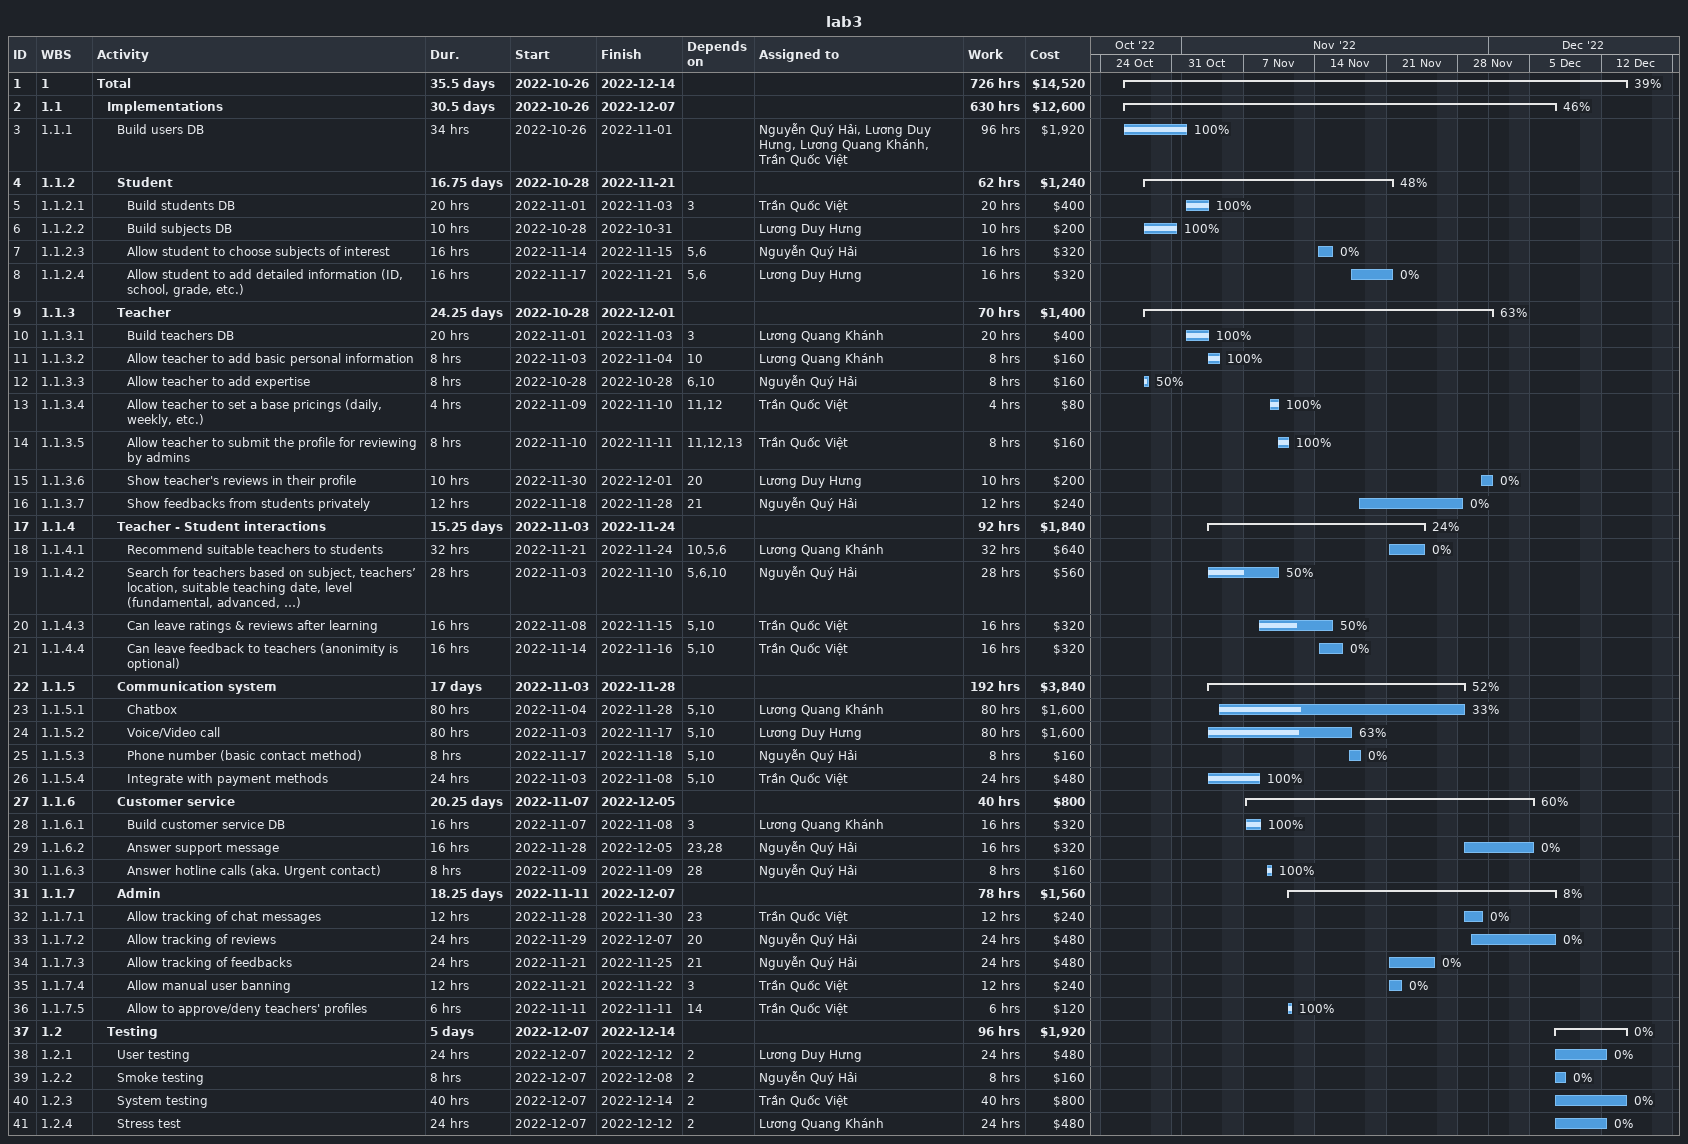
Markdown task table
lab3

| ID | WBS | Task | Duration | Start | Finish | Predecessors | Resources | % complete | Work (h) | Cost ($) |
|---|---|---|---|---|---|---|---|---|---|---|
| 1 | 1 | **Total** | 35.5d | 2022-10-26 | 2022-12-14 |  |  | 39 | 726 | 14520 |
| 2 | 1.1 | **Implementations** | 30.5d | 2022-10-26 | 2022-12-07 |  |  | 46 | 630 | 12600 |
| 3 | 1.1.1 | Build users DB | 34h | 2022-10-26 | 2022-11-01 |  | Nguyễn Quý Hải, Lương Duy Hưng, Lương Quang Khánh, Trần Quốc Việt | 100 | 96 | 1920 |
| 4 | 1.1.2 | **Student** | 16.75d | 2022-10-28 | 2022-11-21 |  |  | 48 | 62 | 1240 |
| 5 | 1.1.2.1 | Build students DB | 20h | 2022-11-01 | 2022-11-03 | 3 | Trần Quốc Việt | 100 | 20 | 400 |
| 6 | 1.1.2.2 | Build subjects DB | 10h | 2022-10-28 | 2022-10-31 |  | Lương Duy Hưng | 100 | 10 | 200 |
| 7 | 1.1.2.3 | Allow student to choose subjects of interest | 16h | 2022-11-14 | 2022-11-15 | 5, 6 | Nguyễn Quý Hải | 0 | 16 | 320 |
| 8 | 1.1.2.4 | Allow student to add detailed information (ID, school, grade, etc.) | 16h | 2022-11-17 | 2022-11-21 | 5, 6 | Lương Duy Hưng | 0 | 16 | 320 |
| 9 | 1.1.3 | **Teacher** | 24.25d | 2022-10-28 | 2022-12-01 |  |  | 63 | 70 | 1400 |
| 10 | 1.1.3.1 | Build teachers DB | 20h | 2022-11-01 | 2022-11-03 | 3 | Lương Quang Khánh | 100 | 20 | 400 |
| 11 | 1.1.3.2 | Allow teacher to add basic personal information | 8h | 2022-11-03 | 2022-11-04 | 10 | Lương Quang Khánh | 100 | 8 | 160 |
| 12 | 1.1.3.3 | Allow teacher to add expertise | 8h | 2022-10-28 | 2022-10-28 | 6, 10 | Nguyễn Quý Hải | 50 | 8 | 160 |
| 13 | 1.1.3.4 | Allow teacher to set a base pricings (daily, weekly, etc.) | 4h | 2022-11-09 | 2022-11-10 | 11, 12 | Trần Quốc Việt | 100 | 4 | 80 |
| 14 | 1.1.3.5 | Allow teacher to submit the profile for reviewing by admins | 8h | 2022-11-10 | 2022-11-11 | 11, 12, 13 | Trần Quốc Việt | 100 | 8 | 160 |
| 15 | 1.1.3.6 | Show teacher's reviews in their profile | 10h | 2022-11-30 | 2022-12-01 | 20 | Lương Duy Hưng | 0 | 10 | 200 |
| 16 | 1.1.3.7 | Show feedbacks from students privately | 12h | 2022-11-18 | 2022-11-28 | 21 | Nguyễn Quý Hải | 0 | 12 | 240 |
| 17 | 1.1.4 | **Teacher - Student interactions** | 15.25d | 2022-11-03 | 2022-11-24 |  |  | 24 | 92 | 1840 |
| 18 | 1.1.4.1 | Recommend suitable teachers to students | 32h | 2022-11-21 | 2022-11-24 | 10, 5, 6 | Lương Quang Khánh | 0 | 32 | 640 |
| 19 | 1.1.4.2 | Search for teachers based on subject, teachers’ location, suitable teaching date, level (fundamental, advanced, …) | 28h | 2022-11-03 | 2022-11-10 | 5, 6, 10 | Nguyễn Quý Hải | 50 | 28 | 560 |
| 20 | 1.1.4.3 | Can leave ratings & reviews after learning | 16h | 2022-11-08 | 2022-11-15 | 5, 10 | Trần Quốc Việt | 50 | 16 | 320 |
| 21 | 1.1.4.4 | Can leave feedback to teachers (anonimity is optional) | 16h | 2022-11-14 | 2022-11-16 | 5, 10 | Trần Quốc Việt | 0 | 16 | 320 |
| 22 | 1.1.5 | **Communication system** | 17d | 2022-11-03 | 2022-11-28 |  |  | 52 | 192 | 3840 |
| 23 | 1.1.5.1 | Chatbox | 80h | 2022-11-04 | 2022-11-28 | 5, 10 | Lương Quang Khánh | 33 | 80 | 1600 |
| 24 | 1.1.5.2 | Voice/Video call | 80h | 2022-11-03 | 2022-11-17 | 5, 10 | Lương Duy Hưng | 63 | 80 | 1600 |
| 25 | 1.1.5.3 | Phone number (basic contact method) | 8h | 2022-11-17 | 2022-11-18 | 5, 10 | Nguyễn Quý Hải | 0 | 8 | 160 |
| 26 | 1.1.5.4 | Integrate with payment methods | 24h | 2022-11-03 | 2022-11-08 | 5, 10 | Trần Quốc Việt | 100 | 24 | 480 |
| 27 | 1.1.6 | **Customer service** | 20.25d | 2022-11-07 | 2022-12-05 |  |  | 60 | 40 | 800 |
| 28 | 1.1.6.1 | Build customer service DB | 16h | 2022-11-07 | 2022-11-08 | 3 | Lương Quang Khánh | 100 | 16 | 320 |
| 29 | 1.1.6.2 | Answer support message | 16h | 2022-11-28 | 2022-12-05 | 23, 28 | Nguyễn Quý Hải | 0 | 16 | 320 |
| 30 | 1.1.6.3 | Answer hotline calls (aka. Urgent contact) | 8h | 2022-11-09 | 2022-11-09 | 28 | Nguyễn Quý Hải | 100 | 8 | 160 |
| 31 | 1.1.7 | **Admin** | 18.25d | 2022-11-11 | 2022-12-07 |  |  | 8 | 78 | 1560 |
| 32 | 1.1.7.1 | Allow tracking of chat messages | 12h | 2022-11-28 | 2022-11-30 | 23 | Trần Quốc Việt | 0 | 12 | 240 |
| 33 | 1.1.7.2 | Allow tracking of reviews | 24h | 2022-11-29 | 2022-12-07 | 20 | Nguyễn Quý Hải | 0 | 24 | 480 |
| 34 | 1.1.7.3 | Allow tracking of feedbacks | 24h | 2022-11-21 | 2022-11-25 | 21 | Nguyễn Quý Hải | 0 | 24 | 480 |
| 35 | 1.1.7.4 | Allow manual user banning | 12h | 2022-11-21 | 2022-11-22 | 3 | Trần Quốc Việt | 0 | 12 | 240 |
| 36 | 1.1.7.5 | Allow to approve/deny teachers' profiles | 6h | 2022-11-11 | 2022-11-11 | 14 | Trần Quốc Việt | 100 | 6 | 120 |
| 37 | 1.2 | **Testing** | 5d | 2022-12-07 | 2022-12-14 |  |  | 0 | 96 | 1920 |
| 38 | 1.2.1 | User testing | 24h | 2022-12-07 | 2022-12-12 | 2 | Lương Duy Hưng | 0 | 24 | 480 |
| 39 | 1.2.2 | Smoke testing | 8h | 2022-12-07 | 2022-12-08 | 2 | Nguyễn Quý Hải | 0 | 8 | 160 |
| 40 | 1.2.3 | System testing | 40h | 2022-12-07 | 2022-12-14 | 2 | Trần Quốc Việt | 0 | 40 | 800 |
| 41 | 1.2.4 | Stress test | 24h | 2022-12-07 | 2022-12-12 | 2 | Lương Quang Khánh | 0 | 24 | 480 |
